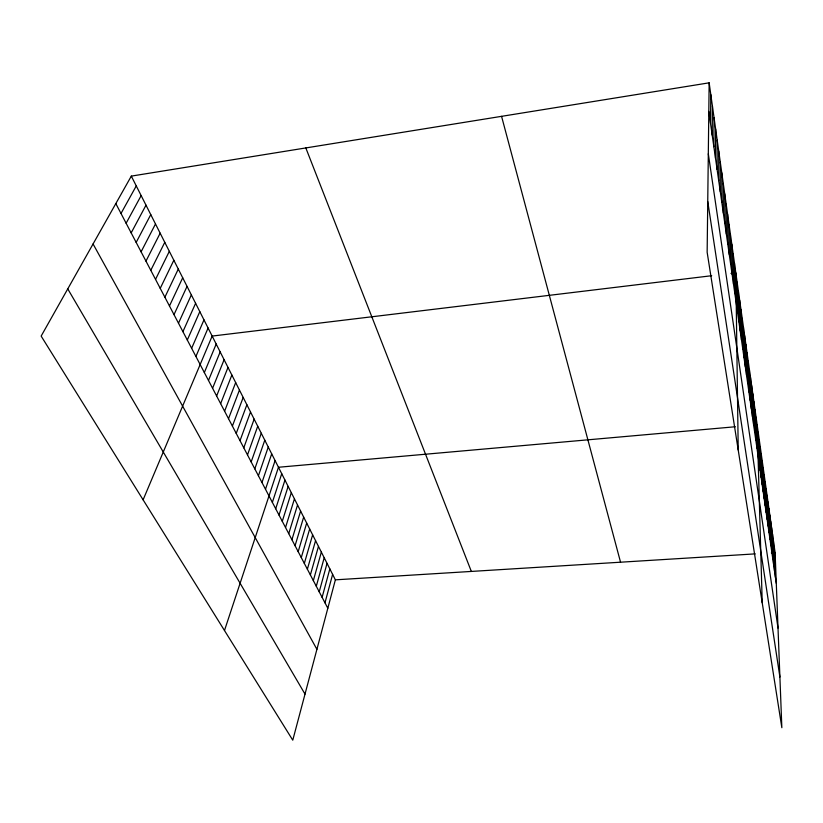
<?xml version="1.0" encoding="UTF-8"?>
<svg xmlns="http://www.w3.org/2000/svg" width="823" height="823" viewBox="0 0 823 823"><rect width="100%" height="100%" fill="white"/><g stroke="black" fill="none" stroke-linecap="round" stroke-linejoin="round"><path stroke-width="1.23" d="M720.269 191.574L720.279 162.08M718.705 180.587L718.746 151.206M715.496 158.17L715.64 129.026M717.111 169.456L717.203 140.188M713.86 146.731L714.045 117.71M712.204 135.116L712.44 106.239M710.516 123.347L710.805 94.614M709.148 82.825L707.152 252.26L781.85 727.717L775.112 552.655L709.148 82.825L131.31 176.112L41.15 336.093L292.772 740.175L335.373 579.834L131.31 176.112M324.982 602.817L332.615 574.392M322.112 597.344L329.838 568.888M319.221 591.809L327.04 563.344M316.299 586.233L324.211 557.747M313.347 580.606L321.351 552.099M310.374 574.927L318.47 546.4M307.37 569.197L315.569 540.649M304.335 563.405L312.637 534.847M301.28 557.562L309.674 528.994M298.183 551.667L306.681 523.078M295.066 545.711L303.666 517.111M291.918 539.703L300.621 511.083M288.739 533.623L297.545 505.003M285.53 527.502L294.439 498.861M282.279 521.309L291.311 492.658M279.007 515.054L288.143 486.403M275.705 508.748L284.953 480.087M272.362 502.369L281.723 473.698M224.484 630.521L278.472 467.258L735.33 426.756M265.5 489.274L275.098 460.592M261.971 482.535L271.693 453.864M258.412 475.735L268.257 447.054M254.811 468.863L264.79 440.192M251.169 461.919L261.282 433.248M247.497 454.903L257.733 426.232M243.783 447.815L254.153 419.144M240.028 440.644L250.531 411.984M236.232 433.402L246.879 404.751M232.395 426.077L243.186 397.447M228.516 418.681L239.452 390.061M224.597 411.202L235.676 382.592M220.636 403.64L231.86 375.041M216.624 395.986L228.002 367.418M212.581 388.261L224.113 359.713M208.486 380.442L220.173 351.915M204.341 372.541L216.192 344.035M143.109 499.828L212.159 336.072L711.689 275.715M195.915 356.462L208.096 328.017M191.636 348.294L203.981 319.88M187.305 340.022L199.814 311.65M182.922 331.659L195.607 303.317M178.488 323.202L191.347 294.901M174.003 314.643L187.047 286.383M169.466 305.981L182.696 277.773M164.878 297.216L178.293 269.059M160.238 288.359L173.838 260.253M155.537 279.388L169.332 251.334M150.784 270.314L164.775 242.322M145.969 261.128L160.166 233.197M141.093 251.828L155.496 223.959M136.165 242.415L150.774 214.618M131.176 232.888L146 205.164M126.125 223.239L141.155 195.596M121.002 213.476L136.268 185.916M730.978 273.38L735.824 272.804L738.221 449.996M753.518 425.152L757.16 424.822L762.221 602.796M335.373 579.834L755.236 553.879M771.377 552.881L775.112 552.655M67.753 288.894L305.014 694.108M93.071 243.978L316.906 649.316M115.827 203.59L327.821 608.238M305.827 147.945L471.342 571.429M501.567 116.341L620.552 562.212M707.749 201.512L779.895 677.02M708.315 153.808L778.013 628.042M708.809 111.414L776.295 583.384M774.248 546.523L775.42 577.273M773.383 540.33L774.536 571.1M772.499 534.086L773.641 564.866M771.614 527.769L772.746 558.57M770.719 521.391L771.83 552.212M769.814 514.941L770.914 545.783M768.898 508.429L769.989 539.291M767.972 501.855L769.052 532.728M767.046 495.209L768.106 526.092M766.1 488.502L767.139 519.395M765.153 481.722L766.172 512.616M764.186 474.871L765.195 505.775M763.219 467.948L764.207 498.851M762.232 460.952L763.209 491.866M761.244 453.874L762.201 484.798M760.236 446.724L761.172 477.649M759.228 439.503L760.143 470.427M758.199 432.209L759.094 463.123M756.09 417.179L756.944 448.082M755 409.453L755.843 440.346M753.909 401.634L754.722 432.517M752.798 393.723L753.59 424.596M751.677 385.73L752.448 416.582M750.535 377.644L751.286 408.475M749.393 369.455L750.113 400.266M748.23 361.184L748.92 391.974M747.047 352.81L747.726 383.569M745.864 344.333L746.512 375.072M744.661 335.763L745.278 366.461M743.436 327.091L744.033 357.758M742.212 318.316L742.768 348.942M740.957 309.427L741.492 340.012M739.702 300.436L740.206 330.98M738.426 291.332L738.9 321.834M737.13 282.124L737.573 312.565M734.497 263.36L734.877 293.688M733.149 253.803L733.499 284.058M731.791 244.122L732.1 274.316M730.413 234.318L730.69 264.44M729.024 224.391L729.26 254.441M727.614 214.34L727.81 244.308M726.184 204.155L726.349 234.041M724.734 193.837L724.857 223.63M723.263 183.395L723.345 213.085M721.781 172.809L721.822 202.407"/></g></svg>
